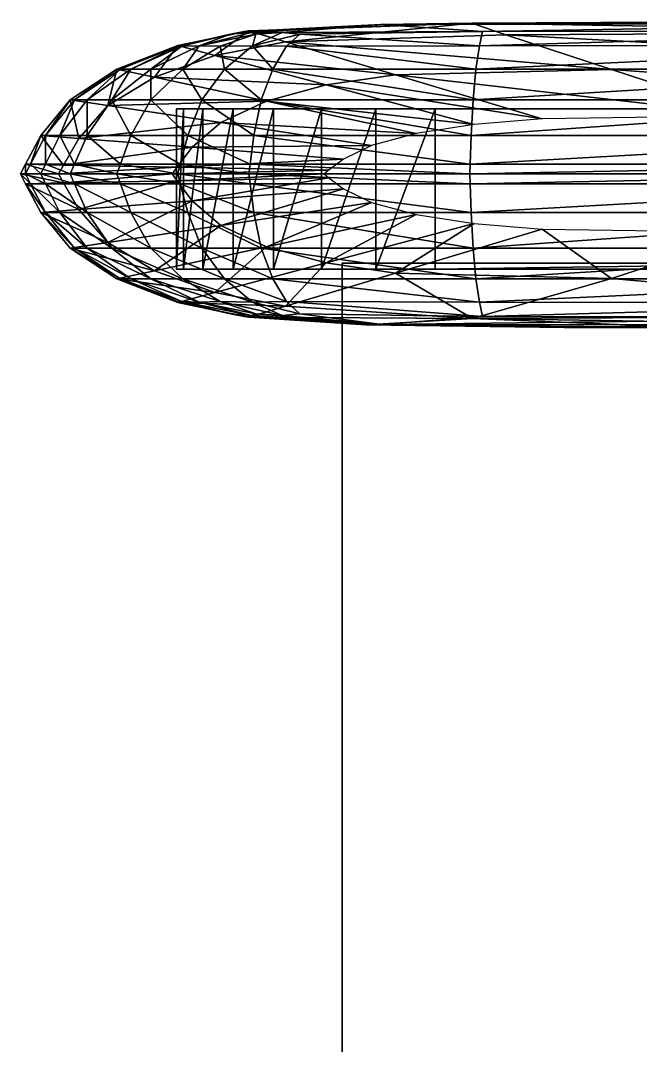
# Model space of a CAD drawing. Header units: centimetres. Extents: x -744 to 744, y -1022 to 1022.
# Drawn here: x -743.5 to -666.2, y 894.1 to 1021.9 of the extents above; entities that cross this region are included whole.
import ezdxf

# ---------------------------------------------------------------- set-up
doc = ezdxf.new("R2010")
doc.units = ezdxf.units.CM
for name, color, linetype, true_color in [('beige', 7, 'Continuous', 0x873b08), ('fabric', 7, 'Continuous', 0x873b08), ('grey', 7, 'Continuous', 0x873b08)]:
    doc.layers.add(name, color=color, linetype=linetype, true_color=true_color)

msp = doc.modelspace()

# ---------------------------------------------------------------- meshes
at = {"layer": 'beige', "color": 116, "true_color": 0x06873a}
mesh = msp.add_polyface(dxfattribs=at)
corners = [(-691.82, -1001.87, 78.81), (-699.21, -1001.87, 77.96), (-706, -1001.87, 75.53), (-711.99, -1001.87, 71.72), (-716.99, -1001.87, 66.73), (-720.8, -1001.87, 60.74), (-723.22, -1001.87, 53.95), (-724.08, -1001.87, 46.56), (-691.82, -1021.87, 78.81), (-699.21, -1021.87, 77.96), (-706, -1021.87, 75.53), (-711.99, -1021.87, 71.72), (-716.99, -1021.87, 66.73), (-720.8, -1021.87, 60.74), (-723.22, -1021.87, 53.95), (-724.08, -1021.87, 46.56), (690.73, -1001.87, 78.81), (698.12, -1001.87, 77.96), (698.12, -1021.87, 77.96), (690.73, -1021.87, 78.81), (704.91, -1001.87, 75.53), (704.91, -1021.87, 75.53), (710.9, -1001.87, 71.72), (710.9, -1021.87, 71.72), (715.89, -1001.87, 66.73), (715.89, -1021.87, 66.73), (719.7, -1001.87, 60.74), (719.7, -1021.87, 60.74), (722.13, -1001.87, 53.95), (722.13, -1021.87, 53.95), (722.99, -1001.87, 46.56), (722.99, -1021.87, 46.56), (-724.08, -1001.87, -494.52), (-724.08, -1021.87, -494.52), (722.99, -1001.87, -494.52), (722.99, -1021.87, -494.52), (-691.82, 1010.88, 485.87), (-699.21, 1010.88, 485.02), (-706, 1010.88, 482.59), (-711.99, 1010.88, 478.78), (-716.99, 1010.88, 473.78), (-720.8, 1010.88, 467.79), (-723.22, 1010.88, 461), (-724.08, 1010.88, 453.61), (-691.82, 990.88, 485.87), (-699.21, 990.88, 485.02), (-706, 990.88, 482.59), (-711.99, 990.88, 478.78), (-716.99, 990.88, 473.78), (-720.8, 990.88, 467.79), (-723.22, 990.88, 461), (-724.08, 990.88, 453.61), (690.73, 1010.88, 485.87), (698.12, 1010.88, 485.02), (698.12, 990.88, 485.02), (690.73, 990.88, 485.87), (704.91, 1010.88, 482.59), (704.91, 990.88, 482.59), (710.9, 1010.88, 478.78), (710.9, 990.88, 478.78), (715.89, 1010.88, 473.78), (715.89, 990.88, 473.78), (719.7, 1010.88, 467.79), (719.7, 990.88, 467.79), (722.13, 1010.88, 461), (722.13, 990.88, 461), (722.99, 1010.88, 453.61), (722.99, 990.88, 453.61), (-724.08, 1010.88, -494.52), (-724.08, 990.88, -494.52), (722.99, 1010.88, -494.52), (722.99, 990.88, -494.52)]
mesh.append_faces([[corners[k] for k in face] for face in [(34, 7, 5), (5, 3, 1), (1, 16, 20), (5, 1, 20), (34, 5, 20), (34, 20, 24), (28, 34, 24), (21, 19, 9), (9, 11, 13), (21, 9, 13), (13, 15, 35), (21, 13, 35), (21, 35, 29), (25, 21, 29), (70, 43, 41), (41, 39, 37), (37, 52, 56), (41, 37, 56), (70, 41, 56), (70, 56, 60), (64, 70, 60), (57, 55, 45), (45, 47, 49), (57, 45, 49), (49, 51, 71), (57, 49, 71), (57, 71, 65), (61, 57, 65)]], dxfattribs={"vtx0": -1, "vtx1": -1, "vtx2": -1, "color": 116})
mesh.append_faces([[corners[k] for k in face] for face in [(26, 28, 24), (27, 25, 29), (62, 64, 60), (63, 61, 65)]], dxfattribs={"vtx1": -1, "color": 116})
mesh.append_faces([[corners[k] for k in face] for face in [(9, 8, 0), (0, 1, 9), (10, 9, 1), (1, 2, 10), (11, 10, 2), (2, 3, 11), (12, 11, 3), (3, 4, 12), (13, 12, 4), (4, 5, 13), (14, 13, 5), (5, 6, 14), (15, 14, 6), (6, 7, 15), (32, 33, 15), (15, 7, 32), (18, 17, 16), (16, 19, 18), (21, 20, 17), (17, 18, 21), (23, 22, 20), (20, 21, 23), (25, 24, 22), (22, 23, 25), (27, 26, 24), (24, 25, 27), (29, 28, 26), (26, 27, 29), (31, 30, 28), (28, 29, 31), (31, 35, 34), (34, 30, 31), (28, 30, 34), (34, 32, 7), (7, 6, 5), (5, 4, 3), (3, 2, 1), (1, 0, 16), (16, 17, 20), (20, 22, 24), (25, 23, 21), (21, 18, 19), (19, 8, 9), (9, 10, 11), (11, 12, 13), (13, 14, 15), (15, 33, 35), (35, 31, 29), (8, 19, 16), (16, 0, 8), (45, 44, 36), (36, 37, 45), (46, 45, 37), (37, 38, 46), (47, 46, 38), (38, 39, 47), (48, 47, 39), (39, 40, 48), (49, 48, 40), (40, 41, 49), (50, 49, 41), (41, 42, 50), (51, 50, 42), (42, 43, 51), (68, 69, 51), (51, 43, 68), (54, 53, 52), (52, 55, 54), (57, 56, 53), (53, 54, 57), (59, 58, 56), (56, 57, 59), (61, 60, 58), (58, 59, 61), (63, 62, 60), (60, 61, 63), (65, 64, 62), (62, 63, 65), (67, 66, 64), (64, 65, 67), (67, 71, 70), (70, 66, 67), (64, 66, 70), (70, 68, 43), (43, 42, 41), (41, 40, 39), (39, 38, 37), (37, 36, 52), (52, 53, 56), (56, 58, 60), (61, 59, 57), (57, 54, 55), (55, 44, 45), (45, 46, 47), (47, 48, 49), (49, 50, 51), (51, 69, 71), (71, 67, 65), (44, 55, 52), (52, 36, 44)]], dxfattribs={"vtx2": -1, "color": 116})
at = {"layer": 'fabric', "color": 116, "true_color": 0x06873a}
mesh = msp.add_polyface(dxfattribs=at)
corners = [(-675.69, 983.61, 380.38), (-660.67, 983.61, 415.64), (-698.47, 983.98, 451.32), (-700.46, 983.93, 393), (-675.58, 983.61, 330.25), (-700.43, 983.93, 333.81), (-652.47, 984.03, 326.65), (-652.64, 984.03, 367.64), (-623.77, 986.73, 475.08), (-686.3, 986.75, 474.96), (-685.89, 985, 466.8), (-623.77, 984.89, 466.22), (-623.77, 993.48, 488.52), (-687.09, 993.48, 487.99), (-686.73, 989.67, 482.24), (-623.77, 989.67, 482.67), (-623.77, 1001.53, 494.08), (-687.44, 1001.53, 493.45), (-687.32, 997.94, 491.58), (-623.77, 997.94, 492.17), (-623.77, 1003.95, 494.08), (-687.44, 1003.95, 493.45), (-687.48, 1002.74, 494.08), (-623.77, 1002.74, 494.71), (-623.77, 1012, 488.52), (-687.09, 1012, 487.99), (-687.32, 1007.54, 491.58), (-623.77, 1007.54, 492.17), (-623.77, 1018.75, 475.08), (-686.3, 1018.73, 474.96), (-686.73, 1015.81, 482.24), (-623.77, 1015.81, 482.67), (-623.54, 1021.55, 442.77), (-698.61, 1021.37, 452.12), (-685.89, 1020.48, 466.8), (-623.77, 1020.59, 466.22), (-619.49, 1020.4, 61.3), (-683.01, 1020.1, 58.99), (-687.25, 1021.55, 120.85), (-622.87, 1021.87, 130.07), (-687.09, 1021.55, 199.14), (-621.68, 983.93, 451.77), (-675.42, 983.61, 273.87), (-700.39, 983.93, 269.04), (-675.27, 983.61, 215.35), (-700.35, 983.93, 200), (-652, 984.03, 230.74), (-652.24, 984.03, 278.7), (-687.09, 1021.55, 333.6), (-687.25, 1021.55, 395.76), (-622.87, 1021.87, 391.42), (-687.03, 1021.55, 269.06), (-621.98, 1021.87, 273.95), (-622.2, 1021.87, 329.4), (-675.15, 983.61, 158.78), (-700.32, 983.93, 128.02), (-660.09, 983.61, 117.08), (-687.15, 984.74, 60.49), (-640.88, 984.03, 161.51), (-651.84, 984.03, 189.7), (-617.53, 985.08, 54.57), (-669.81, 989.71, 38.37), (-696.76, 990.38, 38.37), (-686.93, 996.56, 38.37), (-678.47, 995.86, 38.37), (-652.15, 995.49, 38.37), (-669.81, 1015.77, 38.37), (-696.76, 1015.11, 38.37), (-710.47, 1019.22, 58.22), (-652.15, 1010, 38.37), (-678.47, 1009.63, 38.37), (-686.93, 1008.92, 38.37), (-705.42, 1013.84, 38.37)]
mesh.append_faces([[corners[k] for k in face] for face in [(0, 1, 2), (2, 3, 0), (4, 0, 3), (3, 5, 4), (0, 4, 6), (6, 7, 0), (1, 0, 7), (8, 9, 10), (11, 10, 2), (12, 13, 14), (15, 14, 9), (16, 17, 18), (19, 18, 13), (20, 21, 22), (23, 22, 17), (24, 25, 26), (27, 26, 21), (28, 29, 30), (31, 30, 25), (32, 33, 34), (35, 34, 29), (36, 37, 38), (39, 38, 40), (41, 2, 1), (42, 4, 5), (5, 43, 42), (44, 42, 43), (43, 45, 44), (42, 44, 46), (46, 47, 42), (4, 42, 47), (47, 6, 4), (48, 49, 50), (49, 33, 32), (40, 51, 52), (51, 48, 53), (54, 44, 45), (45, 55, 54), (56, 54, 55), (55, 57, 56), (54, 56, 58), (44, 54, 59), (59, 46, 44), (60, 57, 61), (62, 61, 57), (63, 64, 62), (61, 62, 64), (64, 65, 61), (66, 67, 68), (68, 37, 66), (67, 66, 69), (69, 70, 67), (70, 71, 72)]], dxfattribs={"vtx2": -1, "color": 116})
mesh = msp.add_polyface(dxfattribs=at)
corners = [(-652.64, 984.03, 367.64), (-641.75, 984.03, 395.78), (-660.67, 983.61, 415.64), (-615.06, 983.61, 103.18), (-660.09, 983.61, 117.08), (-687.15, 984.74, 60.49), (-617.53, 985.08, 54.57), (-642.67, 985.28, 200.44), (-651.84, 984.03, 189.7), (-640.88, 984.03, 161.51), (-640.61, 986.11, 201.1), (-640.64, 986.11, 236.14), (-642.78, 985.28, 235.97), (-652, 984.03, 230.74), (-638.59, 985.28, 361.93), (-640.74, 986.11, 362.54), (-640.71, 986.11, 325.24), (-638.59, 985.28, 325.09), (-685.89, 985, 466.8), (-623.77, 984.89, 466.22), (-623.77, 986.73, 475.08), (-698.47, 983.98, 451.32), (-621.68, 983.93, 451.77), (-686.73, 989.67, 482.24), (-623.77, 989.67, 482.67), (-623.77, 993.48, 488.52), (-686.3, 986.75, 474.96), (-687.32, 997.94, 491.58), (-623.77, 997.94, 492.17), (-623.77, 1001.53, 494.08), (-687.09, 993.48, 487.99), (-687.48, 1002.74, 494.08), (-623.77, 1002.74, 494.71), (-623.77, 1003.95, 494.08), (-687.44, 1001.53, 493.45), (-687.32, 1007.54, 491.58), (-623.77, 1007.54, 492.17), (-623.77, 1012, 488.52), (-687.44, 1003.95, 493.45), (-686.73, 1015.81, 482.24), (-623.77, 1015.81, 482.67), (-623.77, 1018.75, 475.08), (-687.09, 1012, 487.99), (-685.89, 1020.48, 466.8), (-623.77, 1020.59, 466.22), (-623.54, 1021.55, 442.77), (-686.3, 1018.73, 474.96), (-687.25, 1021.55, 120.85), (-622.87, 1021.87, 130.07), (-619.49, 1020.4, 61.3), (-687.09, 1021.55, 199.14), (-622.2, 1021.87, 211.89), (-615.42, 983.61, 427.4), (-643.21, 985.28, 363.07), (-643.1, 985.28, 325.37), (-633.88, 985.28, 388.59), (-652.47, 984.03, 326.65), (-638.59, 985.28, 280.31), (-640.67, 986.11, 280.31), (-638.59, 985.28, 236.3), (-622.87, 1021.87, 391.42), (-622.2, 1021.87, 329.4), (-687.09, 1021.55, 333.6), (-687.25, 1021.55, 395.76), (-642.94, 985.28, 280.31), (-652.24, 984.03, 278.7), (-621.98, 1021.87, 273.95), (-687.03, 1021.55, 269.06), (-675.15, 983.61, 158.78), (-638.59, 985.28, 201.76), (-607.54, 989.49, 38.37), (-669.81, 989.71, 38.37), (-652.15, 995.49, 38.37), (-607.54, 1015.99, 38.37), (-669.81, 1015.77, 38.37), (-683.01, 1020.1, 58.99)]
mesh.append_faces([[corners[k] for k in face] for face in [(0, 1, 2), (3, 4, 5), (5, 6, 3), (7, 8, 9), (7, 10, 11), (11, 12, 7), (8, 7, 12), (12, 13, 8), (14, 15, 16), (16, 17, 14), (18, 19, 20), (21, 22, 19), (23, 24, 25), (26, 20, 24), (27, 28, 29), (30, 25, 28), (31, 32, 33), (34, 29, 32), (35, 36, 37), (38, 33, 36), (39, 40, 41), (42, 37, 40), (43, 44, 45), (46, 41, 44), (47, 48, 49), (50, 51, 48), (52, 2, 1), (53, 54, 16), (16, 15, 53), (53, 55, 1), (1, 0, 53), (54, 53, 0), (0, 56, 54), (57, 17, 16), (16, 58, 57), (59, 57, 58), (58, 11, 59), (60, 61, 62), (45, 60, 63), (64, 12, 11), (11, 58, 64), (54, 64, 58), (58, 16, 54), (64, 54, 56), (56, 65, 64), (12, 64, 65), (65, 13, 12), (66, 51, 50), (61, 66, 67), (9, 8, 68), (11, 10, 69), (70, 71, 72), (73, 74, 75)]], dxfattribs={"vtx2": -1, "color": 116})
mesh = msp.add_polyface(dxfattribs=at)
corners = [(-714.89, 1003.95, 491.58), (-715.05, 1002.74, 492.17), (-687.48, 1002.74, 494.08), (-723.6, 1003.95, 487.99), (-723.91, 1002.74, 488.52), (-714.41, 1007.54, 489.8), (-713.5, 1012, 486.39), (-720.91, 1012, 483.34), (-722.68, 1007.54, 486.39), (-712.04, 1015.81, 480.93), (-710.34, 1018.65, 474.59), (-714.6, 1018.7, 472.41), (-718.09, 1015.81, 478.44), (-723.27, 1015.81, 474.45), (-718.63, 1018.65, 469.81), (-721.23, 1018.7, 465.78), (-708.71, 1020.16, 468.54), (-710.88, 1020.37, 465.95), (-714.2, 1020.16, 465.37), (-714.78, 1020.37, 462.05), (-698.61, 1021.37, 452.12), (-717.36, 1020.16, 459.89), (-723.42, 1018.65, 461.51), (-715.63, 1020.48, 442.64), (-723.78, 1018.73, 443.04), (-715.05, 1020.59, 397.2), (-723.91, 1018.75, 397.2), (-687.25, 1021.55, 395.76), (-715.05, 1020.59, 335), (-723.91, 1018.75, 335), (-715.05, 1020.59, 267.43), (-715.05, 1020.59, 194.89), (-723.91, 1018.75, 194.89), (-723.91, 1018.75, 267.43), (-715.05, 1020.59, 117.77), (-710.47, 1019.22, 58.22), (-719.28, 1017.52, 58.22), (-723.91, 1018.75, 117.77), (-724.61, 1002.74, 38.37), (-723.98, 1003.58, 38.37), (-705.07, 1003.21, 38.37), (-705.67, 1002.74, 38.37), (-723.98, 1001.9, 38.37), (-722.12, 1006.07, 38.37), (-718.55, 1009.15, 38.37), (-699.76, 1006.31, 38.37), (-703.24, 1004.59, 38.37), (-705.42, 1013.84, 38.37), (-712.84, 1011.8, 38.37), (-726.83, 1014.81, 58.22), (-694.18, 1007.78, 38.37), (-696.76, 1015.11, 38.37)]
mesh.append_faces([[corners[k] for k in face] for face in [(0, 1, 2), (1, 0, 3), (3, 4, 1), (5, 6, 7), (7, 8, 5), (0, 5, 8), (8, 3, 0), (9, 10, 11), (11, 12, 9), (6, 9, 12), (12, 7, 6), (7, 12, 13), (14, 13, 12), (12, 11, 14), (13, 14, 15), (16, 17, 11), (11, 10, 16), (18, 14, 11), (11, 17, 18), (19, 18, 17), (17, 20, 19), (18, 19, 15), (15, 14, 18), (21, 22, 15), (15, 19, 21), (23, 21, 19), (19, 20, 23), (21, 23, 24), (25, 26, 24), (24, 23, 25), (27, 25, 23), (26, 25, 28), (28, 29, 26), (30, 31, 32), (32, 33, 30), (28, 30, 33), (33, 29, 28), (34, 35, 36), (36, 37, 34), (31, 34, 37), (37, 32, 31), (38, 39, 40), (40, 41, 38), (42, 38, 41), (43, 44, 45), (45, 46, 43), (39, 43, 46), (46, 40, 39), (47, 48, 49), (49, 36, 47), (44, 48, 50), (51, 47, 36), (36, 35, 51)]], dxfattribs={"vtx2": -1, "color": 116})
mesh = msp.add_polyface(dxfattribs=at)
corners = [(-698.47, 983.98, 451.32), (-685.89, 985, 466.8), (-708.71, 985.32, 468.54), (-710.34, 986.83, 474.59), (-686.3, 986.75, 474.96), (-715.05, 984.89, 397.2), (-700.46, 983.93, 393), (-715.05, 984.89, 335), (-700.43, 983.93, 333.81), (-712.04, 989.67, 480.93), (-686.73, 989.67, 482.24), (-713.5, 993.48, 486.39), (-687.09, 993.48, 487.99), (-714.41, 997.94, 489.8), (-687.32, 997.94, 491.58), (-714.89, 1001.53, 491.58), (-687.44, 1001.53, 493.45), (-687.48, 1002.74, 494.08), (-715.05, 1002.74, 492.17), (-687.44, 1003.95, 493.45), (-714.89, 1003.95, 491.58), (-714.41, 1007.54, 489.8), (-687.32, 1007.54, 491.58), (-713.5, 1012, 486.39), (-687.09, 1012, 487.99), (-712.04, 1015.81, 480.93), (-686.73, 1015.81, 482.24), (-710.34, 1018.65, 474.59), (-686.3, 1018.73, 474.96), (-708.71, 1020.16, 468.54), (-685.89, 1020.48, 466.8), (-710.88, 1020.37, 465.95), (-698.61, 1021.37, 452.12), (-715.63, 1020.48, 442.64), (-687.25, 1021.55, 395.76), (-715.05, 1020.59, 397.2), (-687.09, 1021.55, 333.6), (-715.05, 1020.59, 335), (-700.35, 983.93, 200), (-700.39, 983.93, 269.04), (-715.05, 984.89, 267.43), (-715.05, 1020.59, 267.43), (-687.03, 1021.55, 269.06), (-715.05, 1020.59, 194.89), (-687.09, 1021.55, 199.14), (-715.05, 984.89, 117.77), (-710.47, 986.26, 58.22), (-687.15, 984.74, 60.49), (-700.32, 983.93, 128.02), (-715.05, 984.89, 194.89), (-715.05, 1020.59, 117.77), (-687.25, 1021.55, 120.85), (-710.47, 1019.22, 58.22), (-683.01, 1020.1, 58.99), (-696.76, 990.38, 38.37), (-705.42, 991.65, 38.37), (-686.93, 996.56, 38.37), (-699.76, 999.17, 38.37), (-694.18, 997.7, 38.37), (-712.84, 993.68, 38.37), (-712.84, 1011.8, 38.37), (-705.42, 1013.84, 38.37), (-686.93, 1008.92, 38.37), (-694.18, 1007.78, 38.37), (-699.76, 1006.31, 38.37), (-718.55, 1009.15, 38.37), (-696.76, 1015.11, 38.37), (-678.47, 1009.63, 38.37)]
mesh.append_faces([[corners[k] for k in face] for face in [(0, 1, 2), (3, 2, 1), (1, 4, 3), (5, 6, 0), (7, 8, 6), (9, 3, 4), (4, 10, 9), (11, 9, 10), (10, 12, 11), (13, 11, 12), (12, 14, 13), (15, 13, 14), (14, 16, 15), (16, 17, 18), (17, 19, 20), (21, 20, 19), (19, 22, 21), (23, 21, 22), (22, 24, 23), (25, 23, 24), (24, 26, 25), (27, 25, 26), (26, 28, 27), (29, 27, 28), (28, 30, 29), (31, 29, 30), (30, 32, 31), (33, 32, 34), (35, 34, 36), (36, 37, 35), (38, 39, 40), (39, 8, 7), (41, 37, 36), (36, 42, 41), (43, 41, 42), (42, 44, 43), (45, 46, 47), (47, 48, 45), (48, 38, 49), (50, 43, 44), (44, 51, 50), (52, 50, 51), (51, 53, 52), (47, 46, 54), (55, 54, 46), (54, 55, 56), (57, 58, 59), (55, 59, 58), (58, 56, 55), (60, 61, 62), (62, 63, 60), (63, 64, 65), (61, 66, 67)]], dxfattribs={"vtx2": -1, "color": 116})
mesh = msp.add_polyface(dxfattribs=at)
corners = [(-731.06, 1003.95, 482.24), (-731.5, 1002.74, 482.67), (-723.91, 1002.74, 488.52), (-723.6, 1003.95, 487.99), (-736.81, 1003.95, 474.78), (-729.76, 1007.54, 480.93), (-722.68, 1007.54, 486.39), (-727.27, 1012, 478.44), (-720.91, 1012, 483.34), (-732.16, 1012, 472.09), (-735.22, 1007.54, 473.85), (-735.22, 1012, 464.68), (-723.27, 1015.81, 474.45), (-721.23, 1018.7, 465.78), (-727.27, 1015.81, 469.26), (-729.76, 1015.81, 463.21), (-723.42, 1018.65, 461.51), (-723.78, 1018.73, 443.04), (-731.06, 1015.81, 443.47), (-736.81, 1012, 443.83), (-731.5, 1015.81, 397.2), (-723.91, 1018.75, 397.2), (-723.91, 1018.75, 335), (-731.5, 1015.81, 335), (-737.35, 1012, 397.2), (-717.36, 1020.16, 459.89), (-731.5, 1015.81, 267.43), (-723.91, 1018.75, 267.43), (-731.5, 1015.81, 194.89), (-723.91, 1018.75, 194.89), (-737.35, 1012, 194.89), (-737.35, 1012, 267.43), (-731.5, 1015.81, 117.77), (-723.91, 1018.75, 117.77), (-726.83, 1014.81, 58.22), (-719.28, 1017.52, 58.22), (-732.65, 1011.29, 58.22), (-737.35, 1012, 117.77), (-738.17, 1001.62, 58.22), (-738.8, 1002.74, 58.22), (-724.61, 1002.74, 38.37), (-723.98, 1003.58, 38.37), (-738.17, 1003.86, 58.22), (-722.12, 1006.07, 38.37), (-736.27, 1007.17, 58.22), (-718.55, 1009.15, 38.37), (-712.84, 1011.8, 38.37)]
mesh.append_faces([[corners[k] for k in face] for face in [(0, 1, 2), (2, 3, 0), (1, 0, 4), (5, 0, 3), (3, 6, 5), (7, 5, 6), (6, 8, 7), (5, 7, 9), (9, 10, 5), (0, 5, 10), (10, 4, 0), (10, 9, 11), (12, 7, 8), (13, 14, 12), (7, 12, 14), (14, 9, 7), (15, 11, 9), (9, 14, 15), (16, 15, 14), (14, 13, 16), (15, 16, 17), (17, 18, 15), (11, 15, 18), (18, 19, 11), (19, 18, 20), (21, 20, 18), (18, 17, 21), (20, 21, 22), (22, 23, 20), (24, 20, 23), (17, 16, 25), (26, 23, 22), (22, 27, 26), (28, 26, 27), (27, 29, 28), (26, 28, 30), (23, 26, 31), (32, 28, 29), (29, 33, 32), (34, 32, 33), (33, 35, 34), (32, 34, 36), (36, 37, 32), (28, 32, 37), (38, 39, 40), (41, 40, 39), (39, 42, 41), (43, 41, 42), (42, 44, 43), (45, 43, 44), (44, 36, 45), (46, 45, 36), (36, 34, 46)]], dxfattribs={"vtx2": -1, "color": 116})
mesh = msp.add_polyface(dxfattribs=at)
corners = [(-660.09, 983.61, 117.08), (-615.06, 983.61, 103.18), (-608.28, 984.03, 152.12), (-640.88, 984.03, 161.51), (-604.58, 983.61, 220.67), (-629.1, 984.03, 206.82), (-621.01, 984.03, 186.87), (-604.58, 983.61, 244.75), (-629.1, 984.03, 238.5), (-633.3, 985.28, 177.09), (-642.67, 985.28, 200.44), (-640.61, 986.11, 201.1), (-631.53, 986.11, 178.25), (-605.71, 985.28, 397.1), (-608.81, 984.03, 405.16), (-641.75, 984.03, 395.78), (-633.88, 985.28, 388.59), (-604.44, 986.11, 396.04), (-631.68, 986.11, 387.66), (-638.59, 985.28, 361.93), (-629.1, 984.03, 356.6), (-621.01, 984.03, 378.63), (-629.78, 985.28, 386.58), (-640.74, 986.11, 362.54), (-638.59, 985.28, 325.09), (-629.1, 984.03, 322.85), (-629.78, 985.28, 179.4), (-603.35, 985.28, 171.95), (-604.35, 986.11, 170.63), (-660.67, 983.61, 415.64), (-615.42, 983.61, 427.4), (-621.68, 983.93, 451.77), (-605.35, 985.28, 169.31), (-603.35, 985.28, 394.8), (-604.58, 983.61, 341.96), (-604.58, 983.61, 316.49), (-643.21, 985.28, 363.07), (-638.59, 985.28, 280.31), (-638.59, 985.28, 236.3), (-629.1, 984.03, 280.33), (-604.58, 983.61, 280.39), (-638.59, 985.28, 201.76), (-640.64, 986.11, 236.14), (-669.81, 989.71, 38.37), (-607.54, 989.49, 38.37), (-617.53, 985.08, 54.57), (-652.15, 995.49, 38.37), (-591.32, 995.36, 38.37), (-683.01, 1020.1, 58.99), (-619.49, 1020.4, 61.3), (-607.54, 1015.99, 38.37), (-669.81, 1015.77, 38.37), (-591.32, 1010.12, 38.37), (-652.15, 1010, 38.37)]
mesh.append_faces([[corners[k] for k in face] for face in [(0, 1, 2), (2, 3, 0), (4, 5, 6), (5, 4, 7), (7, 8, 5), (3, 9, 10), (11, 10, 9), (9, 12, 11), (13, 14, 15), (15, 16, 13), (17, 13, 16), (16, 18, 17), (19, 20, 21), (21, 22, 19), (23, 19, 22), (22, 18, 23), (20, 19, 24), (24, 25, 20), (6, 26, 27), (26, 12, 28), (29, 30, 31), (15, 14, 30), (9, 32, 28), (28, 12, 9), (32, 9, 3), (3, 2, 32), (17, 18, 22), (33, 22, 21), (21, 20, 34), (35, 34, 20), (20, 25, 35), (16, 36, 23), (23, 18, 16), (37, 38, 8), (8, 39, 37), (24, 37, 39), (39, 25, 24), (40, 35, 25), (25, 39, 40), (7, 40, 39), (39, 8, 7), (41, 38, 42), (26, 41, 11), (11, 12, 26), (41, 26, 6), (6, 5, 41), (38, 41, 5), (5, 8, 38), (43, 44, 45), (46, 47, 44), (48, 49, 50), (51, 50, 52), (52, 53, 51)]], dxfattribs={"vtx2": -1, "color": 116})
mesh = msp.add_polyface(dxfattribs=at)
corners = [(-736.81, 1003.95, 474.78), (-737.35, 1002.74, 475.08), (-731.5, 1002.74, 482.67), (-740.4, 1003.95, 466.06), (-740.99, 1002.74, 466.22), (-742.28, 1003.95, 444.18), (-742.9, 1002.74, 444.22), (-742.9, 1003.95, 397.2), (-743.54, 1002.74, 397.2), (-742.9, 1003.95, 335), (-743.54, 1002.74, 335), (-738.62, 1007.54, 465.59), (-735.22, 1007.54, 473.85), (-735.22, 1012, 464.68), (-736.81, 1012, 443.83), (-740.4, 1007.54, 444.06), (-740.99, 1007.54, 397.2), (-737.35, 1012, 397.2), (-737.35, 1012, 335), (-740.99, 1007.54, 335), (-731.5, 1015.81, 397.2), (-731.5, 1015.81, 335), (-743.54, 1002.74, 267.43), (-742.9, 1003.95, 267.43), (-743.54, 1002.74, 194.89), (-742.9, 1003.95, 194.89), (-740.99, 1007.54, 267.43), (-737.35, 1012, 267.43), (-740.99, 1007.54, 194.89), (-737.35, 1012, 194.89), (-731.5, 1015.81, 267.43), (-743.54, 1002.74, 117.77), (-742.9, 1003.95, 117.77), (-738.8, 1002.74, 58.22), (-738.17, 1003.86, 58.22), (-740.99, 1007.54, 117.77), (-737.35, 1012, 117.77), (-736.27, 1007.17, 58.22), (-732.65, 1011.29, 58.22), (-731.5, 1015.81, 194.89)]
mesh.append_faces([[corners[k] for k in face] for face in [(0, 1, 2), (3, 4, 1), (1, 0, 3), (4, 3, 5), (5, 6, 4), (7, 8, 6), (6, 5, 7), (8, 7, 9), (9, 10, 8), (11, 3, 0), (0, 12, 11), (13, 11, 12), (11, 13, 14), (14, 15, 11), (3, 11, 15), (15, 5, 3), (16, 7, 5), (5, 15, 16), (17, 16, 15), (15, 14, 17), (16, 17, 18), (18, 19, 16), (7, 16, 19), (19, 9, 7), (20, 17, 14), (21, 18, 17), (22, 10, 9), (9, 23, 22), (24, 22, 23), (23, 25, 24), (26, 19, 18), (18, 27, 26), (28, 26, 27), (27, 29, 28), (26, 28, 25), (25, 23, 26), (19, 26, 23), (23, 9, 19), (29, 27, 30), (27, 18, 21), (31, 24, 25), (25, 32, 31), (33, 31, 32), (32, 34, 33), (35, 28, 29), (29, 36, 35), (37, 35, 36), (36, 38, 37), (35, 37, 34), (34, 32, 35), (28, 35, 32), (32, 25, 28), (36, 29, 39)]], dxfattribs={"vtx2": -1, "color": 116})
mesh = msp.add_polyface(dxfattribs=at)
corners = [(-731.06, 989.67, 443.47), (-736.81, 993.48, 443.83), (-737.35, 993.48, 397.2), (-731.5, 989.67, 397.2), (-737.35, 993.48, 335), (-738.62, 997.94, 465.59), (-735.22, 993.48, 464.68), (-732.16, 993.48, 472.09), (-735.22, 997.94, 473.85), (-740.4, 1001.53, 466.06), (-736.81, 1001.53, 474.78), (-742.28, 1001.53, 444.18), (-740.4, 997.94, 444.06), (-740.99, 997.94, 397.2), (-742.9, 1001.53, 397.2), (-742.9, 1001.53, 335), (-740.99, 997.94, 335), (-740.99, 1002.74, 466.22), (-737.35, 1002.74, 475.08), (-742.9, 1002.74, 444.22), (-743.54, 1002.74, 397.2), (-743.54, 1002.74, 335), (-737.35, 993.48, 267.43), (-731.5, 989.67, 267.43), (-737.35, 993.48, 194.89), (-731.5, 989.67, 194.89), (-740.99, 997.94, 267.43), (-742.9, 1001.53, 267.43), (-740.99, 997.94, 194.89), (-742.9, 1001.53, 194.89), (-743.54, 1002.74, 267.43), (-743.54, 1002.74, 194.89), (-737.35, 993.48, 117.77), (-731.5, 989.67, 117.77), (-740.99, 997.94, 117.77), (-742.9, 1001.53, 117.77), (-736.27, 998.31, 58.22), (-738.17, 1001.62, 58.22), (-732.65, 994.2, 58.22), (-743.54, 1002.74, 117.77), (-738.8, 1002.74, 58.22)]
mesh.append_faces([[corners[k] for k in face] for face in [(0, 1, 2), (3, 2, 4), (5, 6, 7), (7, 8, 5), (9, 5, 8), (8, 10, 9), (5, 9, 11), (11, 12, 5), (6, 5, 12), (12, 1, 6), (13, 2, 1), (1, 12, 13), (14, 13, 12), (12, 11, 14), (13, 14, 15), (15, 16, 13), (2, 13, 16), (16, 4, 2), (17, 9, 10), (10, 18, 17), (9, 17, 19), (19, 11, 9), (20, 14, 11), (11, 19, 20), (14, 20, 21), (21, 15, 14), (4, 22, 23), (22, 24, 25), (26, 16, 15), (15, 27, 26), (28, 26, 27), (27, 29, 28), (26, 28, 24), (24, 22, 26), (16, 26, 22), (22, 4, 16), (30, 31, 29), (29, 27, 30), (21, 30, 27), (27, 15, 21), (24, 32, 33), (34, 28, 29), (29, 35, 34), (36, 34, 35), (35, 37, 36), (34, 36, 38), (38, 32, 34), (28, 34, 32), (32, 24, 28), (39, 40, 37), (37, 35, 39), (31, 39, 35), (35, 29, 31)]], dxfattribs={"vtx2": -1, "color": 116})
mesh = msp.add_polyface(dxfattribs=at)
corners = [(-717.36, 985.32, 459.89), (-723.42, 986.83, 461.51), (-723.78, 986.75, 443.04), (-715.63, 985, 442.64), (-723.91, 986.73, 397.2), (-727.27, 993.48, 478.44), (-723.27, 989.67, 474.45), (-718.09, 989.67, 478.44), (-720.91, 993.48, 483.34), (-732.16, 993.48, 472.09), (-727.27, 989.67, 469.26), (-718.63, 986.83, 469.81), (-721.23, 986.78, 465.78), (-729.76, 989.67, 463.21), (-735.22, 993.48, 464.68), (-736.81, 993.48, 443.83), (-731.06, 989.67, 443.47), (-731.5, 989.67, 397.2), (-737.35, 993.48, 397.2), (-737.35, 993.48, 335), (-731.5, 989.67, 335), (-723.91, 986.73, 335), (-729.76, 997.94, 480.93), (-722.68, 997.94, 486.39), (-731.06, 1001.53, 482.24), (-723.6, 1001.53, 487.99), (-736.81, 1001.53, 474.78), (-735.22, 997.94, 473.85), (-731.5, 1002.74, 482.67), (-723.91, 1002.74, 488.52), (-737.35, 1002.74, 475.08), (-731.5, 989.67, 267.43), (-731.5, 989.67, 194.89), (-737.35, 993.48, 267.43), (-723.91, 986.73, 194.89), (-723.91, 986.73, 267.43), (-731.5, 989.67, 117.77), (-737.35, 993.48, 194.89), (-726.83, 990.67, 58.22), (-737.35, 993.48, 117.77), (-732.65, 994.2, 58.22), (-719.28, 987.96, 58.22), (-723.91, 986.73, 117.77), (-718.55, 996.33, 38.37), (-722.12, 999.41, 38.37), (-736.27, 998.31, 58.22), (-723.98, 1001.9, 38.37), (-738.17, 1001.62, 58.22), (-724.61, 1002.74, 38.37)]
mesh.append_faces([[corners[k] for k in face] for face in [(0, 1, 2), (3, 2, 4), (5, 6, 7), (7, 8, 5), (6, 5, 9), (9, 10, 6), (11, 6, 10), (10, 12, 11), (13, 1, 12), (12, 10, 13), (14, 13, 10), (10, 9, 14), (13, 14, 15), (15, 16, 13), (1, 13, 16), (16, 2, 1), (17, 4, 2), (2, 16, 17), (18, 17, 16), (19, 20, 17), (4, 17, 20), (20, 21, 4), (22, 5, 8), (8, 23, 22), (24, 22, 23), (23, 25, 24), (22, 24, 26), (26, 27, 22), (5, 22, 27), (27, 9, 5), (28, 24, 25), (25, 29, 28), (24, 28, 30), (30, 26, 24), (31, 20, 19), (32, 31, 33), (31, 32, 34), (34, 35, 31), (20, 31, 35), (35, 21, 20), (36, 32, 37), (38, 36, 39), (39, 40, 38), (36, 38, 41), (41, 42, 36), (32, 36, 42), (42, 34, 32), (38, 40, 43), (44, 43, 40), (40, 45, 44), (46, 44, 45), (45, 47, 46), (48, 46, 47)]], dxfattribs={"vtx2": -1, "color": 116})
mesh = msp.add_polyface(dxfattribs=at)
corners = [(-708.71, 985.32, 468.54), (-710.88, 985.11, 465.95), (-698.47, 983.98, 451.32), (-710.34, 986.83, 474.59), (-714.6, 986.78, 472.41), (-714.2, 985.32, 465.37), (-714.78, 985.11, 462.05), (-718.63, 986.83, 469.81), (-721.23, 986.78, 465.78), (-717.36, 985.32, 459.89), (-715.63, 985, 442.64), (-723.42, 986.83, 461.51), (-723.78, 986.75, 443.04), (-715.05, 984.89, 397.2), (-723.91, 986.73, 397.2), (-723.91, 986.73, 335), (-715.05, 984.89, 335), (-700.46, 983.93, 393), (-712.04, 989.67, 480.93), (-713.5, 993.48, 486.39), (-720.91, 993.48, 483.34), (-718.09, 989.67, 478.44), (-723.27, 989.67, 474.45), (-714.41, 997.94, 489.8), (-714.89, 1001.53, 491.58), (-723.6, 1001.53, 487.99), (-722.68, 997.94, 486.39), (-715.05, 1002.74, 492.17), (-687.44, 1001.53, 493.45), (-723.91, 1002.74, 488.52), (-715.05, 984.89, 267.43), (-723.91, 986.73, 267.43), (-715.05, 984.89, 194.89), (-723.91, 986.73, 194.89), (-700.35, 983.93, 200), (-700.39, 983.93, 269.04), (-715.05, 984.89, 117.77), (-723.91, 986.73, 117.77), (-710.47, 986.26, 58.22), (-719.28, 987.96, 58.22), (-700.32, 983.93, 128.02), (-705.42, 991.65, 38.37), (-712.84, 993.68, 38.37), (-726.83, 990.67, 58.22), (-718.55, 996.33, 38.37), (-699.76, 999.17, 38.37), (-722.12, 999.41, 38.37), (-723.98, 1001.9, 38.37), (-705.07, 1002.27, 38.37), (-703.24, 1000.89, 38.37), (-705.67, 1002.74, 38.37)]
mesh.append_faces([[corners[k] for k in face] for face in [(0, 1, 2), (0, 3, 4), (4, 1, 0), (5, 6, 2), (2, 1, 5), (7, 5, 1), (1, 4, 7), (5, 7, 8), (8, 6, 5), (9, 10, 2), (2, 6, 9), (11, 9, 6), (6, 8, 11), (12, 10, 9), (2, 10, 13), (14, 13, 10), (13, 14, 15), (15, 16, 13), (17, 13, 16), (18, 19, 20), (20, 21, 18), (3, 18, 21), (21, 4, 3), (22, 7, 4), (4, 21, 22), (23, 24, 25), (25, 26, 23), (19, 23, 26), (26, 20, 19), (27, 24, 28), (24, 27, 29), (29, 25, 24), (30, 16, 15), (15, 31, 30), (32, 30, 31), (31, 33, 32), (30, 32, 34), (16, 30, 35), (36, 32, 33), (33, 37, 36), (38, 36, 37), (37, 39, 38), (32, 36, 40), (38, 39, 41), (42, 41, 39), (39, 43, 42), (44, 42, 43), (42, 44, 45), (46, 47, 48), (48, 49, 46), (44, 46, 49), (49, 45, 44), (50, 48, 47)]], dxfattribs={"vtx2": -1, "color": 116})
at = {"layer": 'grey', "color": 116, "true_color": 0x06873a}
mesh = msp.add_polyface(dxfattribs=at)
corners = [(-653.23, -813.32, -488.75), (698.55, -813.32, -488.75), (-653.23, 832.16, -488.75), (698.55, 832.16, -488.75), (-653.23, -813.32, -306.81), (698.55, -813.32, -306.81), (-653.23, 832.16, -306.81), (698.55, 832.16, -306.81), (-653.23, -791.82, -467.25), (677.05, -791.82, -467.25), (-653.23, 810.66, -467.25), (677.05, 810.66, -467.25), (-653.23, -791.82, -306.81), (677.05, -791.82, -306.81), (-653.23, 810.66, -306.81), (677.05, 810.66, -306.81), (-641.76, 336.91, -325.4), (-641.76, 337.66, -331.98), (-641.76, 339.83, -338.02), (-641.76, 343.22, -343.35), (-641.76, 347.66, -347.79), (-641.76, 352.99, -351.18), (-641.76, 359.03, -353.34), (-641.76, 365.61, -354.1), (-641.76, 533.84, -354.1), (-641.76, 540.42, -353.34), (-641.76, 546.46, -351.18), (-641.76, 551.79, -347.79), (-641.76, 556.23, -343.35), (-641.76, 559.62, -338.02), (-641.76, 561.78, -331.98), (-641.76, 562.54, -325.4), (-641.76, 562.54, -284.83), (-641.76, 851.7, -284.41), (-641.76, 850.36, -494.71), (-641.76, -837, -494.71), (-641.76, -837, -285.43), (-641.76, -541.76, -284.11), (-641.76, -542.03, -325.4), (-641.76, -541.27, -331.98), (-641.76, -539.11, -338.02), (-641.76, -535.72, -343.35), (-641.76, -531.28, -347.79), (-641.76, -525.95, -351.18), (-641.76, -519.91, -353.34), (-641.76, -513.33, -354.1), (-641.76, -345.1, -354.1), (-641.76, -338.52, -353.34), (-641.76, -332.48, -351.18), (-641.76, -327.15, -347.79), (-641.76, -322.71, -343.35), (-641.76, -319.32, -338.02), (-641.76, -317.16, -331.98), (-641.76, -316.4, -325.4), (-641.76, -316.4, -284.83), (-641.76, 336.83, -285.52), (-661.76, 336.91, -325.4), (-661.76, 337.66, -331.98), (-661.76, 339.83, -338.02), (-661.76, 343.22, -343.35), (-661.76, 347.66, -347.79), (-661.76, 352.99, -351.18), (-661.76, 359.03, -353.34), (-661.76, 365.61, -354.1), (-661.76, 533.84, -354.1), (-661.76, 540.42, -353.34), (-661.76, 546.46, -351.18), (-661.76, 551.79, -347.79), (-661.76, 556.23, -343.35), (-661.76, 559.62, -338.02), (-661.76, 561.78, -331.98), (-661.76, 562.54, -325.4), (-661.76, 562.54, -284.83), (-661.76, 851.7, -284.41), (-661.76, 850.36, -494.71), (-661.76, -837, -494.71), (-661.76, -837, -285.43), (-661.76, -541.76, -284.11), (-661.76, -542.03, -325.4), (-661.76, -541.27, -331.98), (-661.76, -539.11, -338.02), (-661.76, -535.72, -343.35), (-661.76, -531.28, -347.79), (-661.76, -525.95, -351.18), (-661.76, -519.91, -353.34), (-661.76, -513.33, -354.1), (-661.76, -345.1, -354.1), (-661.76, -338.52, -353.34), (-661.76, -332.48, -351.18), (-661.76, -327.15, -347.79), (-661.76, -322.71, -343.35), (-661.76, -319.32, -338.02), (-661.76, -317.16, -331.98), (-661.76, -316.4, -325.4), (-661.76, -316.4, -284.83), (-661.76, 336.83, -285.52), (-703.4, -1003.22, -249.61), (701.06, -1003.22, -249.61), (-703.4, 991.63, -249.61), (701.06, 991.63, -249.61), (-703.4, -1003.22, 28.96), (701.06, -1003.22, 28.96), (-703.4, 991.63, 28.96), (701.06, 991.63, 28.96)]
mesh.append_faces([[corners[k] for k in face] for face in [(36, 38, 37)]], dxfattribs={"vtx0": -1, "color": 116})
mesh.append_faces([[corners[k] for k in face] for face in [(76, 78, 75)]], dxfattribs={"vtx0": -1, "vtx1": -1, "color": 116})
mesh.append_faces([[corners[k] for k in face] for face in [(35, 21, 46), (86, 61, 75)]], dxfattribs={"vtx0": -1, "vtx1": -1, "vtx2": -1, "color": 116})
mesh.append_faces([[corners[k] for k in face] for face in [(34, 32, 31), (34, 31, 30), (34, 30, 29), (34, 29, 28), (34, 28, 27), (34, 27, 26), (34, 26, 25), (34, 25, 24), (35, 24, 23), (35, 23, 22), (35, 22, 21), (16, 53, 52), (18, 52, 51), (18, 51, 50), (19, 50, 49), (20, 49, 48), (21, 48, 47), (21, 47, 46), (35, 46, 45), (35, 45, 44), (35, 44, 43), (35, 43, 42), (35, 42, 41), (35, 41, 40), (35, 40, 39), (35, 39, 38), (93, 95, 56), (92, 56, 57), (92, 57, 58), (90, 58, 59), (89, 59, 60), (88, 60, 61), (64, 74, 75)]], dxfattribs={"vtx0": -1, "vtx2": -1, "color": 116})
mesh.append_faces([[corners[k] for k in face] for face in [(35, 34, 24), (16, 55, 53), (17, 16, 52), (18, 17, 52), (19, 18, 50), (20, 19, 49), (21, 20, 48), (36, 35, 38), (92, 93, 56), (91, 92, 58), (90, 91, 58), (89, 90, 59), (88, 89, 60), (87, 88, 61), (86, 87, 61), (71, 72, 74), (70, 71, 74), (69, 70, 74), (68, 69, 74), (67, 68, 74), (66, 67, 74), (65, 66, 74), (64, 65, 74), (63, 64, 75), (62, 63, 75), (61, 62, 75), (85, 86, 75), (84, 85, 75), (83, 84, 75), (82, 83, 75), (81, 82, 75), (80, 81, 75), (79, 80, 75), (78, 79, 75)]], dxfattribs={"vtx1": -1, "vtx2": -1, "color": 116})
mesh.append_faces([[corners[k] for k in face] for face in [(3, 1, 0), (0, 2, 3), (5, 4, 0), (0, 1, 5), (7, 5, 1), (1, 3, 7), (6, 7, 3), (3, 2, 6), (8, 9, 11), (11, 10, 8), (8, 12, 13), (13, 9, 8), (9, 13, 15), (15, 11, 9), (11, 15, 14), (14, 10, 11), (8, 10, 2), (2, 0, 8), (13, 12, 4), (4, 5, 13), (12, 8, 0), (0, 4, 12), (15, 13, 5), (5, 7, 15), (10, 14, 6), (6, 2, 10), (14, 15, 7), (7, 6, 14), (57, 56, 16), (16, 17, 57), (58, 57, 17), (17, 18, 58), (59, 58, 18), (18, 19, 59), (60, 59, 19), (19, 20, 60), (61, 60, 20), (20, 21, 61), (62, 61, 21), (21, 22, 62), (63, 62, 22), (22, 23, 63), (64, 63, 23), (23, 24, 64), (65, 64, 24), (24, 25, 65), (66, 65, 25), (25, 26, 66), (67, 66, 26), (26, 27, 67), (68, 67, 27), (27, 28, 68), (69, 68, 28), (28, 29, 69), (70, 69, 29), (29, 30, 70), (71, 70, 30), (30, 31, 71), (72, 71, 31), (31, 32, 72), (73, 72, 32), (32, 33, 73), (74, 73, 33), (33, 34, 74), (75, 74, 34), (34, 35, 75), (76, 75, 35), (35, 36, 76), (77, 76, 36), (36, 37, 77), (78, 77, 37), (37, 38, 78), (79, 78, 38), (38, 39, 79), (80, 79, 39), (39, 40, 80), (81, 80, 40), (40, 41, 81), (82, 81, 41), (41, 42, 82), (83, 82, 42), (42, 43, 83), (84, 83, 43), (43, 44, 84), (85, 84, 44), (44, 45, 85), (86, 85, 45), (45, 46, 86), (87, 86, 46), (46, 47, 87), (88, 87, 47), (47, 48, 88), (89, 88, 48), (48, 49, 89), (90, 89, 49), (49, 50, 90), (91, 90, 50), (50, 51, 91), (92, 91, 51), (51, 52, 92), (93, 92, 52), (52, 53, 93), (94, 93, 53), (53, 54, 94), (95, 94, 54), (54, 55, 95), (56, 95, 55), (55, 16, 56), (34, 33, 32), (55, 54, 53), (76, 77, 78), (93, 94, 95), (72, 73, 74), (96, 98, 99), (99, 97, 96), (100, 101, 103), (103, 102, 100), (96, 97, 101), (101, 100, 96), (97, 99, 103), (103, 101, 97), (99, 98, 102), (102, 103, 99), (98, 96, 100), (100, 102, 98)]], dxfattribs={"vtx2": -1, "color": 116})

doc.saveas('drawing.dxf')
